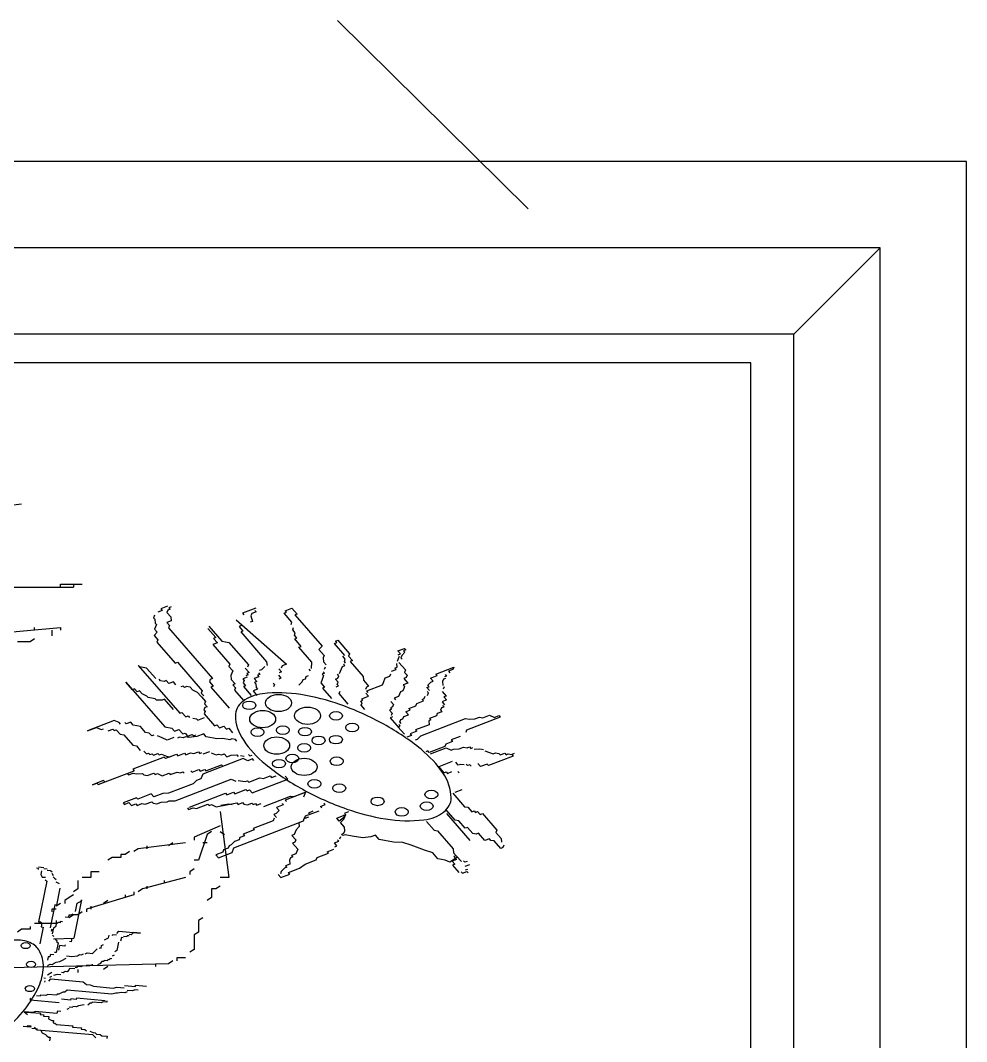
# Model space of a CAD drawing. Header units: inches. Extents: x 6.7 to 49.2, y 11 to 35.8.
# Drawn here: x 33.507 to 33.7701, y 13.1597 to 13.4438 of the extents above; entities that cross this region are included whole.
import ezdxf

# ---------------------------------------------------------------- set-up
doc = ezdxf.new("R2010")
doc.units = ezdxf.units.IN
doc.header["$MEASUREMENT"] = 0
doc.layers.add('02', color=2, linetype='Continuous')
doc.layers.add('4', color=4, linetype='Continuous')

msp = doc.modelspace()

# ---------------------------------------------------------------- linework, layer by layer
at = {"layer": '02'}
for p, q in [((33.59513, 13.44382), (33.64813, 13.39135)), ((33.7461, 13.38053), (33.1221, 13.38053)), ((33.7221, 13.35653), (33.7461, 13.38053)), ((33.7461, 12.94853), (33.7461, 13.38053)), ((33.7221, 13.35653), (33.1461, 13.35653)), ((33.7221, 12.97253), (33.7221, 13.35653)), ((33.7101, 13.34853), (33.1581, 13.34853)), ((33.7101, 12.98053), (33.7101, 13.34853)), ((33.4893, 13.30693), (33.5073, 13.30933)), ((33.5025, 13.28613), (33.5217, 13.28613)), ((33.5181, 13.28693), (33.5241, 13.28693)), ((33.5181, 13.28613), (33.5181, 13.28693)), ((33.5217, 13.28693), (33.5217, 13.28613)), ((33.54638, 13.27966), (33.54513, 13.27917)), ((33.54788, 13.28079), (33.54602, 13.28007)), ((33.54602, 13.28007), (33.54638, 13.27966)), ((33.54798, 13.27972), (33.54772, 13.27907)), ((33.54772, 13.27907), (33.5488, 13.27782)), ((33.54861, 13.27996), (33.54798, 13.27972)), ((33.54887, 13.28062), (33.54825, 13.28038)), ((33.54825, 13.28038), (33.54861, 13.27996)), ((33.57245, 13.28029), (33.56871, 13.27885)), ((33.56871, 13.27885), (33.56907, 13.27843)), ((33.5713, 13.27874), (33.57104, 13.27809)), ((33.57255, 13.27922), (33.5713, 13.27874)), ((33.57219, 13.27964), (33.57255, 13.27922)), ((33.58032, 13.2789), (33.58094, 13.27914)), ((33.58248, 13.2764), (33.58032, 13.2789)), ((33.58058, 13.27955), (33.58245, 13.28027)), ((33.58094, 13.27914), (33.58058, 13.27955)), ((33.58245, 13.28027), (33.58389, 13.27861)), ((33.58389, 13.27861), (33.58327, 13.27837)), ((33.54425, 13.27828), (33.54398, 13.27762)), ((33.54398, 13.27762), (33.54434, 13.27721)), ((33.5448, 13.27572), (33.54428, 13.27441)), ((33.54434, 13.27721), (33.54444, 13.27614)), ((33.54444, 13.27614), (33.5448, 13.27572)), ((33.5489, 13.27675), (33.54766, 13.27627)), ((33.54766, 13.27627), (33.54838, 13.27544)), ((33.5488, 13.27782), (33.5489, 13.27675)), ((33.56694, 13.27706), (33.58098, 13.26473)), ((33.5715, 13.2766), (33.57088, 13.27636)), ((33.57104, 13.27809), (33.5715, 13.2766)), ((33.58222, 13.27575), (33.58248, 13.2764)), ((33.58327, 13.27837), (33.59085, 13.26965)), ((33.4833, 13.27173), (33.5181, 13.27493)), ((33.5109, 13.27413), (33.5109, 13.27493)), ((33.5157, 13.27413), (33.5157, 13.27253)), ((33.5181, 13.27493), (33.5181, 13.27413)), ((33.545, 13.27358), (33.54412, 13.27268)), ((33.54428, 13.27441), (33.545, 13.27358)), ((33.54838, 13.27544), (33.54812, 13.27478)), ((33.54812, 13.27478), (33.56039, 13.26066)), ((33.5591, 13.27459), (33.56127, 13.27209)), ((33.55936, 13.27524), (33.56297, 13.27109)), ((33.56838, 13.2754), (33.56776, 13.27516)), ((33.56776, 13.27516), (33.56884, 13.27391)), ((33.56884, 13.27391), (33.56822, 13.27367)), ((33.56822, 13.27367), (33.57544, 13.26536)), ((33.58268, 13.27426), (33.58294, 13.27492)), ((33.5834, 13.27343), (33.58268, 13.27426)), ((33.58314, 13.27277), (33.5834, 13.27343)), ((33.5097, 13.27093), (33.5061, 13.27093)), ((33.5109, 13.27173), (33.5097, 13.27093)), ((33.54412, 13.27268), (33.5452, 13.27144)), ((33.5452, 13.27144), (33.54494, 13.27078)), ((33.54494, 13.27078), (33.54999, 13.26496)), ((33.56173, 13.27061), (33.56048, 13.27013)), ((33.56048, 13.27013), (33.56517, 13.26473)), ((33.56127, 13.27209), (33.56064, 13.27185)), ((33.56064, 13.27185), (33.56173, 13.27061)), ((33.56297, 13.27109), (33.56396, 13.27091)), ((33.56396, 13.27091), (33.56494, 13.27074)), ((33.56494, 13.27074), (33.57035, 13.26451)), ((33.58386, 13.27194), (33.58314, 13.27277)), ((33.58324, 13.2717), (33.58386, 13.27194)), ((33.58505, 13.26963), (33.58324, 13.2717)), ((33.59433, 13.27044), (33.59495, 13.27068)), ((33.59721, 13.26711), (33.59433, 13.27044)), ((33.59459, 13.27109), (33.59521, 13.27133)), ((33.59495, 13.27068), (33.59459, 13.27109)), ((33.59521, 13.27133), (33.59846, 13.26759)), ((33.58442, 13.26939), (33.58505, 13.26963)), ((33.58803, 13.26523), (33.58442, 13.26939)), ((33.59085, 13.26965), (33.58996, 13.26875)), ((33.58996, 13.26875), (33.59141, 13.26709)), ((33.59846, 13.26759), (33.5982, 13.26694)), ((33.61194, 13.26836), (33.61381, 13.26908)), ((33.61266, 13.26753), (33.61194, 13.26836)), ((33.61204, 13.26729), (33.61266, 13.26753)), ((33.61391, 13.26801), (33.61302, 13.26712)), ((33.61417, 13.26867), (33.61354, 13.26843)), ((33.61354, 13.26843), (33.61391, 13.26801)), ((33.61381, 13.26908), (33.61417, 13.26867)), ((33.54999, 13.26496), (33.55061, 13.2652)), ((33.55061, 13.2652), (33.55747, 13.25731)), ((33.56517, 13.26473), (33.56491, 13.26407)), ((33.57035, 13.26451), (33.57009, 13.26385)), ((33.57544, 13.26536), (33.57554, 13.26429)), ((33.58098, 13.26473), (33.57973, 13.26425)), ((33.58787, 13.2635), (33.58803, 13.26523)), ((33.59141, 13.26709), (33.59115, 13.26643)), ((33.59115, 13.26643), (33.59124, 13.26536)), ((33.59124, 13.26536), (33.59197, 13.26453)), ((33.59731, 13.26604), (33.59659, 13.26687)), ((33.59715, 13.26431), (33.59679, 13.26473)), ((33.59705, 13.26539), (33.59731, 13.26604)), ((33.59741, 13.26497), (33.59705, 13.26539)), ((33.5982, 13.26694), (33.59928, 13.26569)), ((33.59928, 13.26569), (33.59866, 13.26545)), ((33.59866, 13.26545), (33.60226, 13.2613)), ((33.61171, 13.26384), (33.61161, 13.26491)), ((33.61187, 13.26556), (33.61213, 13.26622)), ((33.61213, 13.26622), (33.6124, 13.26687)), ((33.61223, 13.26515), (33.61404, 13.26307)), ((33.61302, 13.26712), (33.61276, 13.26646)), ((33.61276, 13.26646), (33.61312, 13.26604)), ((33.53972, 13.26433), (33.55127, 13.25104)), ((33.54008, 13.26391), (33.53972, 13.26433)), ((33.54107, 13.26374), (33.54008, 13.26391)), ((33.54205, 13.26356), (33.54107, 13.26374)), ((33.54458, 13.26066), (33.54205, 13.26356)), ((33.56491, 13.26407), (33.56599, 13.26282)), ((33.56573, 13.26217), (33.56547, 13.26151)), ((33.56547, 13.26151), (33.56557, 13.26044)), ((33.56599, 13.26282), (33.56573, 13.26217)), ((33.56947, 13.26361), (33.57055, 13.26237)), ((33.57029, 13.26171), (33.56967, 13.26147)), ((33.57055, 13.26237), (33.56993, 13.26212)), ((33.56993, 13.26212), (33.57029, 13.26171)), ((33.5735, 13.26184), (33.57288, 13.2616)), ((33.57288, 13.2616), (33.57324, 13.26119)), ((33.57314, 13.26226), (33.5735, 13.26184)), ((33.57403, 13.26315), (33.5734, 13.26291)), ((33.57491, 13.26405), (33.57403, 13.26315)), ((33.57869, 13.26162), (33.57941, 13.26079)), ((33.57885, 13.26335), (33.57957, 13.26252)), ((33.57957, 13.26252), (33.57895, 13.26228)), ((33.57973, 13.26425), (33.57947, 13.26359)), ((33.58646, 13.2613), (33.58708, 13.26154)), ((33.58761, 13.26285), (33.58724, 13.26326)), ((33.59128, 13.26149), (33.59075, 13.26018)), ((33.59154, 13.26215), (33.59092, 13.26191)), ((33.59092, 13.26191), (33.59128, 13.26149)), ((33.59118, 13.26256), (33.59154, 13.26215)), ((33.5917, 13.26388), (33.59144, 13.26322)), ((33.59548, 13.26145), (33.59512, 13.26187)), ((33.59574, 13.26211), (33.59626, 13.26342)), ((33.59626, 13.26342), (33.59652, 13.26407)), ((33.59652, 13.26407), (33.59715, 13.26431)), ((33.60968, 13.26139), (33.60994, 13.26204)), ((33.6102, 13.2627), (33.61145, 13.26318)), ((33.61109, 13.2636), (33.61171, 13.26384)), ((33.61145, 13.26318), (33.61109, 13.2636)), ((33.61404, 13.26307), (33.61378, 13.26241)), ((33.61378, 13.26241), (33.6145, 13.26158)), ((33.6145, 13.26158), (33.61424, 13.26093)), ((33.62102, 13.26078), (33.62289, 13.2615)), ((33.62253, 13.26191), (33.62752, 13.26384)), ((33.62289, 13.2615), (33.62253, 13.26191)), ((33.62512, 13.2618), (33.62548, 13.26139)), ((33.62725, 13.26318), (33.62601, 13.2627)), ((33.62601, 13.2627), (33.62637, 13.26229)), ((33.62752, 13.26384), (33.62725, 13.26318)), ((33.53628, 13.25967), (33.54711, 13.24721)), ((33.53809, 13.25759), (33.53628, 13.25967)), ((33.54592, 13.26007), (33.54556, 13.26048)), ((33.54691, 13.25989), (33.54592, 13.26007)), ((33.54753, 13.26013), (33.54691, 13.25989)), ((33.54825, 13.2593), (33.54753, 13.26013)), ((33.5495, 13.25978), (33.54825, 13.2593)), ((33.55022, 13.25895), (33.5495, 13.25978)), ((33.55976, 13.26042), (33.5595, 13.25976)), ((33.5595, 13.25976), (33.56058, 13.25852)), ((33.56039, 13.26066), (33.55976, 13.26042)), ((33.56557, 13.26044), (33.56665, 13.25919)), ((33.56665, 13.25919), (33.56603, 13.25895)), ((33.56603, 13.25895), (33.56675, 13.25812)), ((33.57003, 13.26105), (33.56878, 13.26057)), ((33.56878, 13.26057), (33.56914, 13.26016)), ((33.56914, 13.26016), (33.56888, 13.2595)), ((33.56888, 13.2595), (33.5696, 13.25867)), ((33.5696, 13.25867), (33.56898, 13.25843)), ((33.57324, 13.26119), (33.572, 13.2607)), ((33.572, 13.2607), (33.57272, 13.25987)), ((33.57272, 13.25987), (33.57209, 13.25963)), ((33.57209, 13.25963), (33.57245, 13.25922)), ((33.57245, 13.25922), (33.57255, 13.25815)), ((33.57728, 13.25941), (33.57764, 13.259)), ((33.57764, 13.259), (33.57737, 13.25834)), ((33.57941, 13.26079), (33.57878, 13.26055)), ((33.58443, 13.25885), (33.58531, 13.25974)), ((33.58531, 13.25974), (33.58557, 13.2604)), ((33.58557, 13.2604), (33.5862, 13.26064)), ((33.5862, 13.26064), (33.58646, 13.2613)), ((33.59075, 13.26018), (33.59049, 13.25953)), ((33.59049, 13.25953), (33.59157, 13.25828)), ((33.59459, 13.26055), (33.59521, 13.26079)), ((33.59531, 13.25972), (33.59459, 13.26055)), ((33.59479, 13.25841), (33.59541, 13.25865)), ((33.59505, 13.25907), (33.59531, 13.25972)), ((33.59541, 13.25865), (33.59505, 13.25907)), ((33.59521, 13.26079), (33.59548, 13.26145)), ((33.60226, 13.2613), (33.60236, 13.26023)), ((33.60236, 13.26023), (33.60381, 13.25857)), ((33.60328, 13.25725), (33.60764, 13.25894)), ((33.60764, 13.25894), (33.60791, 13.25959)), ((33.60791, 13.25959), (33.60843, 13.26091)), ((33.60843, 13.26091), (33.60968, 13.26139)), ((33.61469, 13.25944), (33.61345, 13.25896)), ((33.61345, 13.25896), (33.61381, 13.25855)), ((33.61424, 13.26093), (33.61361, 13.26069)), ((33.61361, 13.26069), (33.61469, 13.25944)), ((33.62024, 13.25881), (33.62112, 13.2597)), ((33.6206, 13.25839), (33.62024, 13.25881)), ((33.62175, 13.25995), (33.62102, 13.26078)), ((33.62112, 13.2597), (33.62175, 13.25995)), ((33.6246, 13.26049), (33.62434, 13.25984)), ((33.62434, 13.25984), (33.62444, 13.25877)), ((33.62522, 13.26073), (33.6246, 13.26049)), ((33.62548, 13.26139), (33.62486, 13.26115)), ((33.53871, 13.25784), (33.53809, 13.25759)), ((33.53943, 13.257), (33.53871, 13.25784)), ((33.54005, 13.25725), (33.53943, 13.257)), ((33.54078, 13.25641), (33.54005, 13.25725)), ((33.54212, 13.25582), (33.54078, 13.25641)), ((33.54248, 13.25541), (33.54212, 13.25582)), ((33.55219, 13.2586), (33.55156, 13.25836)), ((33.55255, 13.25819), (33.55219, 13.2586)), ((33.55317, 13.25843), (33.55255, 13.25819)), ((33.55416, 13.25825), (33.55317, 13.25843)), ((33.55488, 13.25742), (33.55416, 13.25825)), ((33.55622, 13.25683), (33.55488, 13.25742)), ((33.55803, 13.25476), (33.55622, 13.25683)), ((33.55747, 13.25731), (33.55721, 13.25666)), ((33.55721, 13.25666), (33.55793, 13.25583)), ((33.56058, 13.25852), (33.55996, 13.25828)), ((33.55996, 13.25828), (33.56501, 13.25246)), ((33.56675, 13.25812), (33.56649, 13.25747)), ((33.56649, 13.25747), (33.56901, 13.25456)), ((33.56898, 13.25843), (33.57114, 13.25594)), ((33.57291, 13.25773), (33.57167, 13.25725)), ((33.57167, 13.25725), (33.57275, 13.256)), ((33.57255, 13.25815), (33.57291, 13.25773)), ((33.59157, 13.25828), (33.59095, 13.25804)), ((33.59095, 13.25804), (33.59348, 13.25513)), ((33.59561, 13.25651), (33.59587, 13.25717)), ((33.59814, 13.2536), (33.59561, 13.25651)), ((33.60318, 13.25832), (33.60292, 13.25767)), ((33.60374, 13.25577), (33.60302, 13.2566)), ((33.60381, 13.25857), (33.60318, 13.25832)), ((33.60364, 13.25684), (33.60328, 13.25725)), ((33.61266, 13.25699), (33.61214, 13.25568)), ((33.61329, 13.25723), (33.61266, 13.25699)), ((33.61355, 13.25789), (33.61329, 13.25723)), ((33.61381, 13.25855), (33.61355, 13.25789)), ((33.61998, 13.25815), (33.6206, 13.25839)), ((33.6207, 13.25732), (33.61998, 13.25815)), ((33.62043, 13.25667), (33.62007, 13.25708)), ((33.62017, 13.25601), (33.62043, 13.25667)), ((33.62427, 13.25704), (33.62535, 13.25579)), ((33.6248, 13.25835), (33.62453, 13.25769)), ((33.54445, 13.25506), (33.54248, 13.25541)), ((33.54481, 13.25464), (33.54445, 13.25506)), ((33.54642, 13.25471), (33.54481, 13.25464)), ((33.54704, 13.25495), (33.54642, 13.25471)), ((33.54957, 13.25204), (33.54704, 13.25495)), ((33.5573, 13.25559), (33.55839, 13.25434)), ((33.55839, 13.25434), (33.55813, 13.25368)), ((33.55813, 13.25368), (33.55885, 13.25285)), ((33.60161, 13.25439), (33.60223, 13.25463)), ((33.60197, 13.25397), (33.60161, 13.25439)), ((33.60171, 13.25332), (33.60197, 13.25397)), ((33.60279, 13.25207), (33.60171, 13.25332)), ((33.60187, 13.25505), (33.60374, 13.25577)), ((33.60223, 13.25463), (33.60187, 13.25505)), ((33.61001, 13.2543), (33.61073, 13.25347)), ((33.61073, 13.25347), (33.61047, 13.25282)), ((33.61214, 13.25568), (33.61089, 13.2552)), ((33.61089, 13.2552), (33.61125, 13.25478)), ((33.61502, 13.25236), (33.61689, 13.25308)), ((33.61689, 13.25308), (33.61716, 13.25374)), ((33.61716, 13.25374), (33.61903, 13.25446)), ((33.61866, 13.25487), (33.61929, 13.25511)), ((33.61903, 13.25446), (33.61866, 13.25487)), ((33.61929, 13.25511), (33.61955, 13.25577)), ((33.62545, 13.25472), (33.62421, 13.25424)), ((33.62421, 13.25424), (33.62493, 13.25341)), ((33.62431, 13.25317), (33.62467, 13.25275)), ((33.62535, 13.25579), (33.62473, 13.25555)), ((33.62473, 13.25555), (33.62545, 13.25472)), ((33.55127, 13.25104), (33.55189, 13.25128)), ((33.55189, 13.25128), (33.55298, 13.25003)), ((33.55298, 13.25003), (33.5536, 13.25027)), ((33.5536, 13.25027), (33.55396, 13.24986)), ((33.55822, 13.25261), (33.55796, 13.25196)), ((33.55796, 13.25196), (33.55832, 13.25154)), ((33.55832, 13.25154), (33.55806, 13.25089)), ((33.55806, 13.25089), (33.56095, 13.24756)), ((33.55885, 13.25285), (33.55822, 13.25261)), ((33.6102, 13.25216), (33.60958, 13.25192)), ((33.60958, 13.25192), (33.6103, 13.25109)), ((33.61047, 13.25282), (33.60984, 13.25258)), ((33.60984, 13.25258), (33.6102, 13.25216)), ((33.6103, 13.25109), (33.61004, 13.25043)), ((33.61335, 13.24949), (33.61362, 13.25015)), ((33.61362, 13.25015), (33.61486, 13.25063)), ((33.61414, 13.25146), (33.61539, 13.25194)), ((33.61486, 13.25063), (33.61414, 13.25146)), ((33.61539, 13.25194), (33.61502, 13.25236)), ((33.62263, 13.2503), (33.62076, 13.24958)), ((33.6229, 13.25096), (33.62263, 13.2503)), ((33.62414, 13.25144), (33.6229, 13.25096)), ((33.62404, 13.25251), (33.62378, 13.25186)), ((33.62378, 13.25186), (33.62414, 13.25144)), ((33.62467, 13.25275), (33.62404, 13.25251)), ((33.63559, 13.24976), (33.63746, 13.25048)), ((33.63746, 13.25048), (33.6388, 13.24989)), ((33.6388, 13.24989), (33.64005, 13.25037)), ((33.64005, 13.25037), (33.64041, 13.24996)), ((33.53307, 13.249), (33.52559, 13.24611)), ((33.53442, 13.24841), (33.53307, 13.249)), ((33.53478, 13.248), (33.53442, 13.24841)), ((33.53638, 13.24806), (33.53602, 13.24848)), ((33.53763, 13.24854), (33.53638, 13.24806)), ((33.53835, 13.24771), (33.53763, 13.24854)), ((33.54032, 13.24736), (33.53835, 13.24771)), ((33.54176, 13.2457), (33.54032, 13.24736)), ((33.55495, 13.24968), (33.55593, 13.24951)), ((33.55593, 13.24951), (33.55629, 13.24909)), ((33.55629, 13.24909), (33.55816, 13.24981)), ((33.56095, 13.24756), (33.56157, 13.2478)), ((33.56157, 13.2478), (33.56229, 13.24697)), ((33.56229, 13.24697), (33.56354, 13.24745)), ((33.56354, 13.24745), (33.56426, 13.24662)), ((33.6104, 13.25002), (33.60978, 13.24978)), ((33.60978, 13.24978), (33.6123, 13.24687)), ((33.61194, 13.24729), (33.61257, 13.24753)), ((33.61375, 13.24521), (33.61194, 13.24729)), ((33.61257, 13.24753), (33.61221, 13.24794)), ((33.61247, 13.2486), (33.61273, 13.24925)), ((33.61283, 13.24818), (33.61247, 13.2486)), ((33.61273, 13.24925), (33.61335, 13.24949)), ((33.6206, 13.24785), (33.61686, 13.24641)), ((33.61831, 13.24475), (33.63077, 13.24956)), ((33.62113, 13.24917), (33.6205, 13.24893)), ((33.6205, 13.24893), (33.6206, 13.24785)), ((33.62076, 13.24958), (33.62113, 13.24917)), ((33.63077, 13.24956), (33.63175, 13.24939)), ((33.64041, 13.24996), (33.63106, 13.24635)), ((33.63175, 13.24939), (33.63336, 13.24945)), ((33.63336, 13.24945), (33.6346, 13.24993)), ((33.6346, 13.24993), (33.63559, 13.24976)), ((33.52559, 13.24611), (33.52809, 13.24708)), ((33.52809, 13.24708), (33.52943, 13.24649)), ((33.52943, 13.24649), (33.53005, 13.24673)), ((33.5314, 13.24614), (33.53265, 13.24662)), ((33.53265, 13.24662), (33.53301, 13.2462)), ((33.53301, 13.2462), (33.53363, 13.24644)), ((33.53363, 13.24644), (33.53471, 13.2452)), ((33.53471, 13.2452), (33.5357, 13.24502)), ((33.5357, 13.24502), (33.53822, 13.24212)), ((33.54275, 13.24553), (33.54176, 13.2457)), ((33.54347, 13.2447), (33.54275, 13.24553)), ((33.54409, 13.24494), (33.54347, 13.2447)), ((33.54642, 13.24417), (33.54508, 13.24476)), ((33.54711, 13.24721), (33.54908, 13.24686)), ((33.54908, 13.24686), (33.5498, 13.24603)), ((33.5498, 13.24603), (33.55104, 13.24651)), ((33.55104, 13.24651), (33.55213, 13.24527)), ((33.55213, 13.24527), (33.55275, 13.24551)), ((33.55275, 13.24551), (33.55347, 13.24468)), ((33.55347, 13.24468), (33.55472, 13.24516)), ((33.55606, 13.24457), (33.55383, 13.24426)), ((33.55472, 13.24516), (33.55508, 13.24474)), ((33.55508, 13.24474), (33.5557, 13.24498)), ((33.55793, 13.24529), (33.55606, 13.24457)), ((33.55865, 13.24446), (33.55793, 13.24529)), ((33.56062, 13.24411), (33.55865, 13.24446)), ((33.56426, 13.24662), (33.56488, 13.24686)), ((33.56488, 13.24686), (33.56597, 13.24562)), ((33.61572, 13.24486), (33.61447, 13.24438)), ((33.61722, 13.246), (33.61536, 13.24527)), ((33.61536, 13.24527), (33.61572, 13.24486)), ((33.61686, 13.24641), (33.61722, 13.246)), ((33.61742, 13.24385), (33.61831, 13.24475)), ((33.62929, 13.24455), (33.6268, 13.24359)), ((33.63106, 13.24635), (33.6308, 13.24569)), ((33.53822, 13.24212), (33.53921, 13.24194)), ((33.53921, 13.24194), (33.54029, 13.24069)), ((33.54776, 13.24358), (33.54642, 13.24417)), ((33.54963, 13.2443), (33.54776, 13.24358)), ((33.55124, 13.24437), (33.55062, 13.24413)), ((33.55222, 13.24419), (33.55124, 13.24437)), ((33.55285, 13.24444), (33.55222, 13.24419)), ((33.55383, 13.24426), (33.55285, 13.24444)), ((33.5616, 13.24393), (33.56062, 13.24411)), ((33.56321, 13.244), (33.5616, 13.24393)), ((33.56518, 13.24365), (33.56321, 13.244)), ((33.5658, 13.24389), (33.56518, 13.24365)), ((33.56679, 13.24372), (33.5658, 13.24389)), ((33.56715, 13.2433), (33.56679, 13.24372)), ((33.6168, 13.24361), (33.61742, 13.24385)), ((33.62503, 13.2418), (33.62067, 13.24012)), ((33.62529, 13.24246), (33.62503, 13.2418)), ((33.62716, 13.24318), (33.62529, 13.24246)), ((33.6268, 13.24359), (33.62716, 13.24318)), ((33.6312, 13.24141), (33.63182, 13.24165)), ((33.63182, 13.24165), (33.63218, 13.24123)), ((33.54691, 13.23882), (33.53819, 13.23545)), ((33.54127, 13.24052), (33.54199, 13.23969)), ((33.54199, 13.23969), (33.54262, 13.23993)), ((33.54262, 13.23993), (33.54298, 13.23951)), ((33.54298, 13.23951), (33.5436, 13.23976)), ((33.5436, 13.23976), (33.54396, 13.23934)), ((33.54396, 13.23934), (33.54521, 13.23982)), ((33.54521, 13.23982), (33.54557, 13.23941)), ((33.54557, 13.23941), (33.54619, 13.23965)), ((33.54619, 13.23965), (33.54754, 13.23906)), ((33.54727, 13.2384), (33.54691, 13.23882)), ((33.54977, 13.23936), (33.54727, 13.2384)), ((33.54754, 13.23906), (33.54852, 13.23888)), ((33.54852, 13.23888), (33.55039, 13.2396)), ((33.55039, 13.2396), (33.55075, 13.23919)), ((33.55075, 13.23919), (33.55262, 13.23991)), ((33.55262, 13.23991), (33.55298, 13.23949)), ((33.55298, 13.23949), (33.55423, 13.23998)), ((33.55423, 13.23998), (33.55521, 13.2398)), ((33.55521, 13.2398), (33.55646, 13.24028)), ((33.55646, 13.24028), (33.55682, 13.23987)), ((33.55682, 13.23987), (33.55744, 13.24011)), ((33.5578, 13.23969), (33.55967, 13.24041)), ((33.56003, 13.24), (33.56138, 13.23941)), ((33.56138, 13.23941), (33.562, 13.23965)), ((33.562, 13.23965), (33.56298, 13.23947)), ((33.56298, 13.23947), (33.56361, 13.23971)), ((33.56361, 13.23971), (33.56433, 13.23888)), ((33.56433, 13.23888), (33.56557, 13.23936)), ((33.56557, 13.23936), (33.56718, 13.23943)), ((33.56718, 13.23943), (33.56754, 13.23901)), ((33.56816, 13.23926), (33.56915, 13.23908)), ((33.57039, 13.23956), (33.57076, 13.23915)), ((33.57076, 13.23915), (33.57138, 13.23939)), ((33.62031, 13.24053), (33.61969, 13.24029)), ((33.62067, 13.24012), (33.62031, 13.24053)), ((33.62103, 13.2397), (33.62539, 13.24138)), ((33.62539, 13.24138), (33.62674, 13.24079)), ((33.62674, 13.24079), (33.62736, 13.24103)), ((33.62736, 13.24103), (33.62897, 13.2411)), ((33.62897, 13.2411), (33.63021, 13.24158)), ((33.63021, 13.24158), (33.6312, 13.24141)), ((33.63218, 13.24123), (33.6328, 13.24147)), ((33.63316, 13.24106), (33.63477, 13.24112)), ((33.63477, 13.24112), (33.63575, 13.24095)), ((33.63612, 13.24053), (33.63844, 13.23977)), ((33.64399, 13.23913), (33.63713, 13.23649)), ((33.63844, 13.23977), (33.63907, 13.24001)), ((33.63907, 13.24001), (33.64005, 13.23983)), ((33.64005, 13.23983), (33.64041, 13.23942)), ((33.64041, 13.23942), (33.64166, 13.2399)), ((33.64166, 13.2399), (33.64202, 13.23948)), ((33.64202, 13.23948), (33.64264, 13.23972)), ((33.64264, 13.23972), (33.64363, 13.23955)), ((33.64425, 13.23979), (33.64363, 13.23955)), ((33.64363, 13.23955), (33.64399, 13.23913)), ((33.56889, 13.23842), (33.55767, 13.23409)), ((33.55856, 13.23499), (33.56292, 13.23667)), ((33.56292, 13.23667), (33.56328, 13.23626)), ((33.57023, 13.23783), (33.56889, 13.23842)), ((33.57148, 13.23832), (33.57023, 13.23783)), ((33.57184, 13.2379), (33.57148, 13.23832)), ((33.62703, 13.23758), (33.62329, 13.23614)), ((33.62329, 13.23614), (33.62474, 13.23447)), ((33.62874, 13.23657), (33.62802, 13.23741)), ((33.62936, 13.23681), (33.62874, 13.23657)), ((33.63034, 13.23664), (33.62936, 13.23681)), ((33.63133, 13.23647), (33.63097, 13.23688)), ((33.63195, 13.23671), (33.63133, 13.23647)), ((33.63231, 13.23629), (33.63195, 13.23671)), ((33.6349, 13.23618), (33.63418, 13.23701)), ((33.63677, 13.2369), (33.6349, 13.23618)), ((33.63713, 13.23649), (33.63677, 13.2369)), ((33.52858, 13.23118), (33.53855, 13.23503)), ((33.53668, 13.23431), (33.53704, 13.23389)), ((33.53704, 13.23389), (33.53829, 13.23438)), ((33.53819, 13.23545), (33.53855, 13.23503)), ((33.53829, 13.23438), (33.53927, 13.2342)), ((33.53927, 13.2342), (33.54088, 13.23427)), ((33.54088, 13.23427), (33.54124, 13.23385)), ((33.54124, 13.23385), (33.54223, 13.23368)), ((33.54223, 13.23368), (33.54409, 13.2344)), ((33.54409, 13.2344), (33.54446, 13.23398)), ((33.54446, 13.23398), (33.54508, 13.23422)), ((33.54508, 13.23422), (33.54642, 13.23363)), ((33.54642, 13.23363), (33.54829, 13.23436)), ((33.54829, 13.23436), (33.54865, 13.23394)), ((33.54865, 13.23394), (33.55052, 13.23466)), ((33.55052, 13.23466), (33.55151, 13.23449)), ((33.55151, 13.23449), (33.55213, 13.23473)), ((33.55213, 13.23473), (33.55249, 13.23431)), ((33.55436, 13.23503), (33.55472, 13.23462)), ((33.55472, 13.23462), (33.55659, 13.23534)), ((33.55659, 13.23534), (33.55695, 13.23492)), ((33.55695, 13.23492), (33.5582, 13.23541)), ((33.55767, 13.23409), (33.55715, 13.23278)), ((33.5582, 13.23541), (33.55856, 13.23499)), ((33.57456, 13.23285), (33.57643, 13.23357)), ((33.57643, 13.23357), (33.57679, 13.23316)), ((33.57679, 13.23316), (33.57804, 13.23364)), ((33.58135, 13.2327), (33.58063, 13.23353)), ((33.62474, 13.23447), (33.62536, 13.23472)), ((33.62536, 13.23472), (33.62572, 13.2343)), ((33.62572, 13.2343), (33.62697, 13.23478)), ((33.62857, 13.23485), (33.62894, 13.23443)), ((33.53009, 13.23232), (33.52698, 13.23112)), ((33.52698, 13.23112), (33.52822, 13.2316)), ((33.52822, 13.2316), (33.52858, 13.23118)), ((33.53045, 13.2319), (33.53009, 13.23232)), ((33.55502, 13.2314), (33.54816, 13.22876)), ((33.54997, 13.22668), (33.56554, 13.2327)), ((33.5559, 13.2323), (33.55502, 13.2314)), ((33.55715, 13.23278), (33.5559, 13.2323)), ((33.56554, 13.2327), (33.56689, 13.23211)), ((33.56751, 13.23235), (33.56948, 13.232)), ((33.56948, 13.232), (33.5701, 13.23224)), ((33.5701, 13.23224), (33.57046, 13.23182)), ((33.57046, 13.23182), (33.57358, 13.23303)), ((33.57138, 13.22885), (33.58135, 13.2327)), ((33.57358, 13.23303), (33.57456, 13.23285)), ((33.53924, 13.22753), (33.5355, 13.22609)), ((33.5396, 13.22712), (33.53924, 13.22753)), ((33.54334, 13.22856), (33.5396, 13.22712)), ((33.54406, 13.22773), (33.54334, 13.22856)), ((33.54656, 13.22869), (33.54406, 13.22773)), ((33.54816, 13.22876), (33.54656, 13.22869)), ((33.554, 13.22491), (33.56397, 13.22876)), ((33.56397, 13.22876), (33.56433, 13.22835)), ((33.56433, 13.22835), (33.5662, 13.22907)), ((33.5662, 13.22907), (33.56656, 13.22865)), ((33.56656, 13.22865), (33.56968, 13.22985)), ((33.56968, 13.22985), (33.57004, 13.22944)), ((33.57004, 13.22944), (33.57066, 13.22968)), ((33.57066, 13.22968), (33.57138, 13.22885)), ((33.57463, 13.22511), (33.58211, 13.228)), ((33.58558, 13.22879), (33.5806, 13.22686)), ((33.58211, 13.228), (33.58309, 13.22782)), ((33.58309, 13.22782), (33.58621, 13.22903)), ((33.58621, 13.22903), (33.58568, 13.22771)), ((33.6272, 13.22877), (33.63045, 13.22503)), ((33.62969, 13.22973), (33.62782, 13.22901)), ((33.5355, 13.22609), (33.53587, 13.22567)), ((33.53587, 13.22567), (33.53711, 13.22616)), ((33.53711, 13.22616), (33.53783, 13.22532)), ((33.53783, 13.22532), (33.53908, 13.22581)), ((33.53908, 13.22581), (33.53944, 13.22539)), ((33.53944, 13.22539), (33.54069, 13.22587)), ((33.54069, 13.22587), (33.54167, 13.2257)), ((33.54167, 13.2257), (33.54354, 13.22642)), ((33.54354, 13.22642), (33.5439, 13.226)), ((33.5439, 13.226), (33.54488, 13.22583)), ((33.54488, 13.22583), (33.54613, 13.22631)), ((33.54613, 13.22631), (33.54774, 13.22638)), ((33.54774, 13.22638), (33.54836, 13.22662)), ((33.54836, 13.22662), (33.54997, 13.22668)), ((33.55338, 13.22467), (33.55374, 13.22426)), ((33.55374, 13.22426), (33.55499, 13.22474)), ((33.55499, 13.22474), (33.55597, 13.22456)), ((33.55597, 13.22456), (33.55908, 13.22576)), ((33.55908, 13.22576), (33.55945, 13.22535)), ((33.55945, 13.22535), (33.56007, 13.22559)), ((33.56007, 13.22559), (33.56141, 13.225)), ((33.56141, 13.225), (33.56712, 13.22609)), ((33.56266, 13.22548), (33.56489, 13.22579)), ((33.56489, 13.22579), (33.56587, 13.22561)), ((33.56712, 13.22609), (33.56748, 13.22568)), ((33.56748, 13.22568), (33.56873, 13.22616)), ((33.56873, 13.22616), (33.56909, 13.22574)), ((33.56909, 13.22574), (33.57007, 13.22557)), ((33.57007, 13.22557), (33.57132, 13.22605)), ((33.57132, 13.22605), (33.57168, 13.22564)), ((33.57168, 13.22564), (33.5723, 13.22588)), ((33.5723, 13.22588), (33.57266, 13.22546)), ((33.57266, 13.22546), (33.57391, 13.22594)), ((33.58007, 13.22555), (33.5782, 13.22483)), ((33.5782, 13.22483), (33.57893, 13.224)), ((33.57971, 13.22596), (33.58007, 13.22555)), ((33.5806, 13.22686), (33.58096, 13.22645)), ((33.59044, 13.22511), (33.59168, 13.22559)), ((33.5908, 13.2247), (33.59044, 13.22511)), ((33.59168, 13.22559), (33.59132, 13.22601)), ((33.63045, 13.22503), (33.63143, 13.22486)), ((33.63143, 13.22486), (33.63251, 13.22361)), ((33.5625, 13.22373), (33.5649, 13.20533)), ((33.57752, 13.22179), (33.57725, 13.22113)), ((33.57804, 13.2231), (33.57742, 13.22286)), ((33.57742, 13.22286), (33.57814, 13.22203)), ((33.57893, 13.224), (33.57804, 13.2231)), ((33.58617, 13.22236), (33.58591, 13.2217)), ((33.58591, 13.2217), (33.58716, 13.22218)), ((33.58991, 13.2238), (33.58617, 13.22236)), ((33.58831, 13.22374), (33.58706, 13.22325)), ((33.58706, 13.22325), (33.58742, 13.22284)), ((33.59493, 13.22186), (33.59742, 13.22282)), ((33.59565, 13.22103), (33.59493, 13.22186)), ((33.59716, 13.22216), (33.59565, 13.22103)), ((33.59742, 13.22282), (33.5968, 13.22258)), ((33.5968, 13.22258), (33.59716, 13.22216)), ((33.5969, 13.22151), (33.59742, 13.22282)), ((33.59706, 13.22323), (33.59831, 13.22371)), ((33.62789, 13.22127), (33.62536, 13.22418)), ((33.62546, 13.22311), (33.63196, 13.21563)), ((33.63251, 13.22361), (33.63314, 13.22385)), ((33.63314, 13.22385), (33.6335, 13.22344)), ((33.6335, 13.22344), (33.63412, 13.22368)), ((33.63412, 13.22368), (33.63484, 13.22284)), ((33.63484, 13.22284), (33.63547, 13.22309)), ((33.63547, 13.22309), (33.63943, 13.21852)), ((33.5625, 13.21973), (33.5553, 13.21653)), ((33.56634, 13.21359), (33.58565, 13.22105)), ((33.57725, 13.22113), (33.57165, 13.21897)), ((33.57165, 13.21897), (33.57201, 13.21855)), ((33.5845, 13.21949), (33.58362, 13.2186)), ((33.58503, 13.2208), (33.5844, 13.22056)), ((33.5844, 13.22056), (33.5845, 13.21949)), ((33.58565, 13.22105), (33.58591, 13.2217)), ((33.59601, 13.22061), (33.5969, 13.22151)), ((33.5971, 13.21936), (33.59601, 13.22061)), ((33.59719, 13.21829), (33.5971, 13.21936)), ((33.61986, 13.22094), (33.62202, 13.21845)), ((33.62887, 13.2211), (33.62789, 13.22127)), ((33.63068, 13.21902), (33.62887, 13.2211)), ((33.6313, 13.21926), (33.63068, 13.21902)), ((33.63274, 13.2176), (33.6313, 13.21926)), ((33.5553, 13.21653), (33.5553, 13.21573)), ((33.5589, 13.21733), (33.5565, 13.21013)), ((33.5601, 13.21813), (33.5589, 13.21733)), ((33.5625, 13.21813), (33.5637, 13.21733)), ((33.56801, 13.21645), (33.56775, 13.2158)), ((33.56925, 13.21693), (33.56801, 13.21645)), ((33.57201, 13.21855), (33.56889, 13.21735)), ((33.56889, 13.21735), (33.56925, 13.21693)), ((33.58309, 13.21728), (33.58247, 13.21704)), ((33.58247, 13.21704), (33.58355, 13.2158)), ((33.58336, 13.21794), (33.58309, 13.21728)), ((33.58362, 13.2186), (33.58336, 13.21794)), ((33.59579, 13.21608), (33.59605, 13.21674)), ((33.59631, 13.2174), (33.59693, 13.21764)), ((33.59667, 13.21698), (33.59631, 13.2174)), ((33.59729, 13.21722), (33.59667, 13.21698)), ((33.59693, 13.21764), (33.59719, 13.21829)), ((33.59926, 13.21687), (33.59729, 13.21722)), ((33.60221, 13.21635), (33.59926, 13.21687)), ((33.60444, 13.21665), (33.60221, 13.21635)), ((33.60569, 13.21713), (33.60444, 13.21665)), ((33.60677, 13.21589), (33.60569, 13.21713)), ((33.62202, 13.21845), (33.623, 13.21827)), ((33.623, 13.21827), (33.62733, 13.21329)), ((33.63373, 13.21742), (33.63274, 13.2176)), ((33.63435, 13.21766), (33.63373, 13.21742)), ((33.63616, 13.21559), (33.63435, 13.21766)), ((33.6374, 13.21607), (33.63616, 13.21559)), ((33.63776, 13.21565), (33.6374, 13.21607)), ((33.63943, 13.21852), (33.63917, 13.21786)), ((33.63917, 13.21786), (33.64062, 13.2162)), ((33.64062, 13.2162), (33.64071, 13.21513)), ((33.5397, 13.21333), (33.5385, 13.21253)), ((33.5529, 13.21493), (33.5397, 13.21333)), ((33.5421, 13.21413), (33.5421, 13.21333)), ((33.5493, 13.21493), (33.5481, 13.21413)), ((33.5589, 13.21493), (33.5577, 13.21493)), ((33.56473, 13.21352), (33.56348, 13.21304)), ((33.56499, 13.21418), (33.56473, 13.21352)), ((33.56561, 13.21442), (33.56499, 13.21418)), ((33.5665, 13.21531), (33.56561, 13.21442)), ((33.56581, 13.21228), (33.56634, 13.21359)), ((33.56775, 13.2158), (33.5665, 13.21531)), ((33.58329, 13.21514), (33.58267, 13.2149)), ((33.58267, 13.2149), (33.58411, 13.21324)), ((33.58355, 13.2158), (33.58329, 13.21514)), ((33.58411, 13.21324), (33.58385, 13.21258)), ((33.59224, 13.2125), (33.59411, 13.21322)), ((33.59428, 13.21495), (33.59552, 13.21543)), ((33.595, 13.21412), (33.59428, 13.21495)), ((33.59438, 13.21388), (33.595, 13.21412)), ((33.59552, 13.21543), (33.59516, 13.21584)), ((33.61071, 13.21519), (33.60677, 13.21589)), ((33.6133, 13.21508), (33.61071, 13.21519)), ((33.61563, 13.21432), (33.6133, 13.21508)), ((33.6193, 13.21296), (33.61563, 13.21432)), ((33.62733, 13.21329), (33.62743, 13.21222)), ((33.63875, 13.21548), (33.63776, 13.21565)), ((33.64055, 13.2134), (33.63875, 13.21548)), ((33.64117, 13.21364), (33.64055, 13.2134)), ((33.64144, 13.2143), (33.64117, 13.21364)), ((33.5325, 13.21093), (33.5313, 13.21013)), ((33.5349, 13.21093), (33.5325, 13.21093)), ((33.5349, 13.21173), (33.5349, 13.21093)), ((33.5361, 13.21173), (33.5349, 13.21173)), ((33.5373, 13.21253), (33.5361, 13.21173)), ((33.56322, 13.21238), (33.56135, 13.21166)), ((33.56135, 13.21166), (33.56207, 13.21083)), ((33.56207, 13.21083), (33.56581, 13.21228)), ((33.56348, 13.21304), (33.56322, 13.21238)), ((33.58208, 13.21079), (33.58182, 13.21014)), ((33.5827, 13.21103), (33.58208, 13.21079)), ((33.58359, 13.21193), (33.58234, 13.21145)), ((33.58234, 13.21145), (33.5827, 13.21103)), ((33.58385, 13.21258), (33.58359, 13.21193)), ((33.58923, 13.21022), (33.58949, 13.21088)), ((33.58949, 13.21088), (33.59261, 13.21208)), ((33.59261, 13.21208), (33.59224, 13.2125)), ((33.62163, 13.2122), (33.6193, 13.21296)), ((33.62307, 13.21053), (33.62163, 13.2122)), ((33.62504, 13.21018), (33.62307, 13.21053)), ((33.62852, 13.21097), (33.62638, 13.20959)), ((33.62743, 13.21222), (33.62816, 13.21139)), ((33.62816, 13.21139), (33.62753, 13.21115)), ((33.62753, 13.21115), (33.62825, 13.21032)), ((33.62816, 13.21139), (33.62852, 13.21097)), ((33.6296, 13.20973), (33.62816, 13.21139)), ((33.51143, 13.20797), (33.51193, 13.20792)), ((33.51193, 13.20792), (33.51186, 13.20759)), ((33.512, 13.20826), (33.5135, 13.20812)), ((33.51343, 13.20779), (33.51443, 13.2077)), ((33.5553, 13.20773), (33.5541, 13.20693)), ((33.5565, 13.21013), (33.5553, 13.21013)), ((33.58041, 13.20793), (33.57952, 13.20703)), ((33.58103, 13.20817), (33.58041, 13.20793)), ((33.58191, 13.20906), (33.58067, 13.20858)), ((33.58067, 13.20858), (33.58103, 13.20817)), ((33.58149, 13.20668), (33.5846, 13.20788)), ((33.58182, 13.21014), (33.58191, 13.20906)), ((33.5846, 13.20788), (33.58611, 13.20902)), ((33.58611, 13.20902), (33.58923, 13.21022)), ((33.62638, 13.20959), (33.62504, 13.21018)), ((33.62825, 13.21032), (33.62701, 13.20984)), ((33.62701, 13.20984), (33.62773, 13.209)), ((33.62773, 13.209), (33.62711, 13.20876)), ((33.62711, 13.20876), (33.62891, 13.20669)), ((33.63058, 13.20955), (33.63022, 13.20997)), ((33.63121, 13.20979), (33.63058, 13.20955)), ((33.63068, 13.20848), (33.63193, 13.20896)), ((33.63078, 13.20741), (33.6314, 13.20765)), ((33.5128, 13.20717), (33.5126, 13.20617)), ((33.5126, 13.20617), (33.51297, 13.20546)), ((33.51297, 13.20546), (33.51396, 13.20537)), ((33.51383, 13.2047), (33.51427, 13.20433)), ((33.51436, 13.20737), (33.51536, 13.20728)), ((33.51536, 13.20728), (33.51579, 13.2069)), ((33.51573, 13.20657), (33.5161, 13.20586)), ((33.51603, 13.20553), (33.51646, 13.20515)), ((33.51646, 13.20515), (33.5169, 13.20477)), ((33.5265, 13.20533), (33.5241, 13.20533)), ((33.5265, 13.20693), (33.5265, 13.20533)), ((33.5289, 13.20693), (33.5265, 13.20693)), ((33.5529, 13.20533), (33.5409, 13.20213)), ((33.5541, 13.20693), (33.5541, 13.20613)), ((33.5649, 13.20533), (33.5625, 13.20533)), ((33.57864, 13.20613), (33.57936, 13.2053)), ((33.57952, 13.20703), (33.57926, 13.20637)), ((33.57936, 13.2053), (33.58185, 13.20627)), ((33.58185, 13.20627), (33.58149, 13.20668)), ((33.62953, 13.20693), (33.62989, 13.20651)), ((33.62989, 13.20651), (33.63114, 13.20699)), ((33.63114, 13.20699), (33.6315, 13.20658)), ((33.51427, 13.20433), (33.51201, 13.193)), ((33.51676, 13.20411), (33.5177, 13.20368)), ((33.51793, 13.20231), (33.517, 13.19764)), ((33.5229, 13.20213), (33.5217, 13.20133)), ((33.5229, 13.20453), (33.5229, 13.20213)), ((33.5409, 13.20213), (33.5397, 13.20133)), ((33.5421, 13.20293), (33.5421, 13.20213)), ((33.5469, 13.20453), (33.5469, 13.20373)), ((33.5601, 13.20213), (33.5601, 13.19973)), ((33.5613, 13.20213), (33.5601, 13.20213)), ((33.5625, 13.20293), (33.5613, 13.20213)), ((33.5205, 13.19973), (33.5193, 13.19893)), ((33.5217, 13.20053), (33.5205, 13.19973)), ((33.5239, 13.19907), (33.52177, 13.18841)), ((33.52383, 13.19874), (33.5239, 13.19907)), ((33.5385, 13.20053), (33.5253, 13.19653)), ((33.5361, 13.20053), (33.5361, 13.19973)), ((33.5385, 13.20133), (33.5385, 13.20053)), ((33.5601, 13.19973), (33.5589, 13.19893)), ((33.5165, 13.19769), (33.51524, 13.19136)), ((33.5157, 13.19653), (33.5157, 13.19573)), ((33.5169, 13.19653), (33.5157, 13.19653)), ((33.517, 13.19764), (33.5165, 13.19769)), ((33.5181, 13.19813), (33.5169, 13.19733)), ((33.5193, 13.19893), (33.5193, 13.19813)), ((33.52223, 13.19583), (33.5227, 13.19816)), ((33.5227, 13.19816), (33.52326, 13.19845)), ((33.52326, 13.19845), (33.52383, 13.19874)), ((33.5253, 13.19653), (33.5253, 13.19573)), ((33.5265, 13.19733), (33.5265, 13.19653)), ((33.5313, 13.19893), (33.5301, 13.19813)), ((33.5169, 13.19333), (33.5169, 13.19253)), ((33.5194, 13.19438), (33.5204, 13.19429)), ((33.5204, 13.19429), (33.52054, 13.19496)), ((33.5217, 13.19493), (33.5205, 13.19413)), ((33.52054, 13.19496), (33.52103, 13.19492)), ((33.52103, 13.19492), (33.5216, 13.1952)), ((33.5229, 13.19493), (33.5217, 13.19493)), ((33.5241, 13.19573), (33.5229, 13.19493)), ((33.5577, 13.19413), (33.5565, 13.19333)), ((33.5565, 13.19333), (33.5565, 13.19013)), ((33.5073, 13.19093), (33.5061, 13.19013)), ((33.5097, 13.19093), (33.5073, 13.19093)), ((33.5097, 13.19173), (33.5097, 13.19093)), ((33.5169, 13.19253), (33.5109, 13.19253)), ((33.51201, 13.193), (33.51251, 13.19296)), ((33.51324, 13.19154), (33.51232, 13.18687)), ((33.51251, 13.19296), (33.51294, 13.19258)), ((33.51294, 13.19258), (33.51274, 13.19158)), ((33.51274, 13.19158), (33.51324, 13.19154)), ((33.51568, 13.19098), (33.51554, 13.19032)), ((33.51591, 13.18961), (33.51624, 13.19127)), ((33.51624, 13.19127), (33.51687, 13.19189)), ((33.51687, 13.19189), (33.51701, 13.19256)), ((33.51701, 13.19256), (33.51757, 13.19285)), ((33.51757, 13.19285), (33.51807, 13.1928)), ((33.51807, 13.1928), (33.51814, 13.19314)), ((33.51814, 13.19314), (33.51864, 13.19309)), ((33.51584, 13.18927), (33.51628, 13.1889)), ((33.51615, 13.18823), (33.52177, 13.18841)), ((33.51664, 13.18819), (33.51708, 13.18781)), ((33.51708, 13.18781), (33.51701, 13.18748)), ((33.52127, 13.18845), (33.52107, 13.18745)), ((33.53033, 13.18799), (33.5309, 13.18828)), ((33.5309, 13.18828), (33.53147, 13.18857)), ((33.53147, 13.18857), (33.5316, 13.18924)), ((33.5326, 13.18915), (33.53266, 13.18948)), ((33.53266, 13.18948), (33.53366, 13.18939)), ((33.53373, 13.18972), (33.53436, 13.19035)), ((33.53436, 13.19035), (33.54036, 13.18982)), ((33.53503, 13.18859), (33.53483, 13.18759)), ((33.53553, 13.18855), (33.53503, 13.18859)), ((33.53659, 13.18879), (33.53559, 13.18888)), ((33.53666, 13.18913), (33.53659, 13.18879)), ((33.53716, 13.18908), (33.53666, 13.18913)), ((33.53773, 13.18937), (33.53723, 13.18942)), ((33.53836, 13.18999), (33.53773, 13.18937)), ((33.54036, 13.18982), (33.53836, 13.18999)), ((33.5565, 13.19013), (33.5553, 13.18933)), ((33.5553, 13.18933), (33.5553, 13.18533)), ((33.51744, 13.1871), (33.51691, 13.18443)), ((33.51701, 13.18748), (33.51744, 13.1871)), ((33.51781, 13.18639), (33.51755, 13.18506)), ((33.51931, 13.18625), (33.51781, 13.18639)), ((33.51938, 13.18659), (33.51931, 13.18625)), ((33.52107, 13.18745), (33.52058, 13.1875)), ((33.52704, 13.18422), (33.52767, 13.18484)), ((33.52767, 13.18484), (33.5283, 13.18546)), ((33.52887, 13.18575), (33.52937, 13.1857)), ((33.52937, 13.1857), (33.5295, 13.18637)), ((33.5295, 13.18637), (33.53007, 13.18666)), ((33.5338, 13.18497), (33.53323, 13.18468)), ((33.53426, 13.1873), (33.5338, 13.18497)), ((33.5553, 13.18533), (33.5541, 13.18453)), ((33.51465, 13.18328), (33.51445, 13.18228)), ((33.51515, 13.18323), (33.51465, 13.18328)), ((33.51528, 13.1839), (33.51515, 13.18323)), ((33.51628, 13.18381), (33.51528, 13.1839)), ((33.51691, 13.18443), (33.51641, 13.18448)), ((33.51688, 13.18172), (33.51795, 13.18197)), ((33.51795, 13.18197), (33.51852, 13.18226)), ((33.51852, 13.18226), (33.51965, 13.18284)), ((33.51978, 13.1835), (33.52128, 13.18337)), ((33.52128, 13.18337), (33.52284, 13.18357)), ((33.52284, 13.18357), (33.52341, 13.18386)), ((33.52341, 13.18386), (33.52391, 13.18381)), ((33.52391, 13.18381), (33.52448, 13.1841)), ((33.52497, 13.18406), (33.52554, 13.18435)), ((33.52554, 13.18435), (33.52704, 13.18422)), ((33.52964, 13.18195), (33.52901, 13.18133)), ((33.53014, 13.18191), (33.52964, 13.18195)), ((33.53021, 13.18224), (33.53014, 13.18191)), ((33.5312, 13.18215), (33.53021, 13.18224)), ((33.53127, 13.18249), (33.5312, 13.18215)), ((33.53177, 13.18244), (33.53127, 13.18249)), ((33.53184, 13.18277), (33.53177, 13.18244)), ((33.53234, 13.18273), (33.53184, 13.18277)), ((33.53303, 13.18368), (33.53247, 13.1834)), ((33.5493, 13.18213), (33.5481, 13.18133)), ((33.5529, 13.18293), (33.5505, 13.18293)), ((33.5505, 13.18293), (33.5505, 13.18213)), ((33.5481, 13.18133), (33.4857, 13.17973)), ((33.51462, 13.18057), (33.51469, 13.1809)), ((33.51469, 13.1809), (33.51525, 13.18119)), ((33.51525, 13.18119), (33.51575, 13.18115)), ((33.51575, 13.18115), (33.51632, 13.18144)), ((33.51632, 13.18144), (33.51688, 13.18172)), ((33.51942, 13.17913), (33.51885, 13.17884)), ((33.51992, 13.17908), (33.51942, 13.17913)), ((33.52055, 13.17971), (33.51992, 13.17908)), ((33.52062, 13.18004), (33.52055, 13.17971)), ((33.52211, 13.17991), (33.52062, 13.18004)), ((33.52268, 13.18019), (33.52218, 13.18024)), ((33.52275, 13.18053), (33.52268, 13.18019)), ((33.52375, 13.18044), (33.52275, 13.18053)), ((33.5229, 13.17973), (33.5229, 13.17893)), ((33.52431, 13.18073), (33.52375, 13.18044)), ((33.52531, 13.18064), (33.52431, 13.18073)), ((33.52538, 13.18097), (33.52531, 13.18064)), ((33.52688, 13.18084), (33.52538, 13.18097)), ((33.52694, 13.18117), (33.52688, 13.18084)), ((33.52901, 13.18133), (33.52844, 13.18104)), ((33.5313, 13.18053), (33.5301, 13.17973)), ((33.5445, 13.18133), (33.5445, 13.18053)), ((33.51396, 13.17724), (33.51346, 13.17728)), ((33.51376, 13.17624), (33.51382, 13.17657)), ((33.5157, 13.17893), (33.5145, 13.17813)), ((33.51482, 13.17648), (33.51546, 13.17711)), ((33.51559, 13.17777), (33.51502, 13.17748)), ((33.51546, 13.17711), (33.52445, 13.17631)), ((33.51722, 13.17831), (33.51615, 13.17806)), ((33.51822, 13.17822), (33.51722, 13.17831)), ((33.51885, 13.17884), (33.51835, 13.17888)), ((33.52445, 13.17631), (33.52532, 13.17556)), ((33.51879, 13.17342), (33.51822, 13.17313)), ((33.51929, 13.17338), (33.51879, 13.17342)), ((33.51992, 13.174), (33.51929, 13.17338)), ((33.53241, 13.17289), (33.51992, 13.174)), ((33.52532, 13.17556), (33.52631, 13.17547)), ((33.52631, 13.17547), (33.52725, 13.17505)), ((33.52725, 13.17505), (33.53274, 13.17456)), ((33.53274, 13.17456), (33.53381, 13.1748)), ((33.53381, 13.1748), (33.53581, 13.17463)), ((33.53594, 13.17529), (33.53894, 13.17503)), ((33.53661, 13.17354), (33.53604, 13.17325)), ((33.53817, 13.17374), (33.53667, 13.17387)), ((33.53874, 13.17403), (33.53817, 13.17374)), ((33.53974, 13.17394), (33.53874, 13.17403)), ((33.53894, 13.17503), (33.539, 13.17536)), ((33.539, 13.17536), (33.542, 13.1751)), ((33.5097, 13.17117), (33.50983, 13.17184)), ((33.51769, 13.17047), (33.5097, 13.17117)), ((33.51246, 13.17229), (33.51146, 13.17237)), ((33.51253, 13.17262), (33.51246, 13.17229)), ((33.51403, 13.17249), (33.51253, 13.17262)), ((33.51459, 13.17278), (33.51403, 13.17249)), ((33.51709, 13.17255), (33.51459, 13.17278)), ((33.51716, 13.17289), (33.51709, 13.17255)), ((33.51766, 13.17284), (33.51716, 13.17289)), ((33.51822, 13.17313), (33.51766, 13.17284)), ((33.52089, 13.1712), (33.51839, 13.17142)), ((33.52096, 13.17153), (33.52089, 13.1712)), ((33.52246, 13.1714), (33.52096, 13.17153)), ((33.52252, 13.17174), (33.52246, 13.1714)), ((33.53052, 13.17103), (33.52252, 13.17174)), ((33.52689, 13.17067), (33.52682, 13.17034)), ((33.52938, 13.17045), (33.52689, 13.17067)), ((33.52995, 13.17074), (33.52938, 13.17045)), ((33.53095, 13.17065), (33.52995, 13.17074)), ((33.53101, 13.17098), (33.53095, 13.17065)), ((33.53348, 13.17314), (33.53241, 13.17289)), ((33.53398, 13.17309), (33.53348, 13.17314)), ((33.53504, 13.17334), (33.53398, 13.17309)), ((33.53604, 13.17325), (33.53504, 13.17334)), ((33.50804, 13.16793), (33.5089, 13.16718)), ((33.51054, 13.16771), (33.50804, 13.16793)), ((33.50854, 13.16789), (33.51253, 13.16753)), ((33.5111, 13.168), (33.51054, 13.16771)), ((33.5171, 13.16747), (33.5111, 13.168)), ((33.51723, 13.16814), (33.5171, 13.16747)), ((33.51823, 13.16805), (33.51723, 13.16814)), ((33.52043, 13.16887), (33.51986, 13.16858)), ((33.52149, 13.16911), (33.52049, 13.1692)), ((33.52256, 13.16936), (33.52156, 13.16945)), ((33.52312, 13.16965), (33.52256, 13.16936)), ((33.52469, 13.16985), (33.52312, 13.16965)), ((33.52632, 13.17038), (33.52569, 13.16976)), ((33.52682, 13.17034), (33.52632, 13.17038)), ((33.51253, 13.16753), (33.51247, 13.1672)), ((33.51247, 13.1672), (33.51347, 13.16711)), ((33.51347, 13.16711), (33.5134, 13.16678)), ((33.5134, 13.16678), (33.5149, 13.16665)), ((33.5149, 13.16665), (33.51477, 13.16598)), ((33.51477, 13.16598), (33.5157, 13.16556)), ((33.5157, 13.16556), (33.5162, 13.16552)), ((33.5162, 13.16552), (33.51607, 13.16485)), ((33.50974, 13.16371), (33.50774, 13.16389)), ((33.50881, 13.16414), (33.50981, 13.16405)), ((33.50981, 13.16405), (33.50974, 13.16371)), ((33.51117, 13.16325), (33.51017, 13.16334)), ((33.51074, 13.16363), (33.51117, 13.16325)), ((33.51117, 13.16325), (33.51167, 13.1632)), ((33.51161, 13.16287), (33.51117, 13.16325)), ((33.52709, 13.1615), (33.51161, 13.16287)), ((33.5126, 13.16278), (33.51297, 13.16207)), ((33.51297, 13.16207), (33.5139, 13.16165)), ((33.51607, 13.16485), (33.51657, 13.16481)), ((33.51657, 13.16481), (33.517, 13.16443)), ((33.517, 13.16443), (33.5215, 13.16403)), ((33.5215, 13.16403), (33.52143, 13.1637)), ((33.52143, 13.1637), (33.52393, 13.16348)), ((33.52393, 13.16348), (33.52386, 13.16314)), ((33.52386, 13.16314), (33.52486, 13.16305)), ((33.52486, 13.16305), (33.52529, 13.16268)), ((33.52629, 13.16259), (33.52723, 13.16217)), ((33.52723, 13.16217), (33.52773, 13.16212)), ((33.52773, 13.16212), (33.52816, 13.16175)), ((33.5139, 13.16165), (33.51434, 13.16127)), ((33.51434, 13.16127), (33.51477, 13.1609)), ((33.51477, 13.1609), (33.51527, 13.16085)), ((33.51527, 13.16085), (33.51507, 13.15985)), ((33.52796, 13.16075), (33.52709, 13.1615)), ((33.52816, 13.16175), (33.52916, 13.16166)), ((33.52916, 13.16166), (33.52959, 13.16128)), ((33.52959, 13.16128), (33.53109, 13.16115)), ((33.53109, 13.16115), (33.53096, 13.16048))]:
    msp.add_line(p, q, dxfattribs=at)
for centre, major_axis, start_param, end_param in [((33.57591, 13.25043), (0.00918, 0), 1.745163, 2.44979), ((33.57883, 13.23937), (0.02602, 0), 1.332332, 1.745163), ((33.5742, 13.22669), (-0.0456, 0), 4.219708, 4.473924), ((33.57591, 13.25043), (0.00918, 0), 2.44979, 3.154417), ((33.56069, 13.2099), (-0.07418, 0), 4.020586, 4.219708), ((33.59275, 13.25057), (-0.02602, 0), 0.012824, 0.425655), ((33.56069, 13.2099), (0.07418, 0), 0.679871, 0.878993), ((33.61058, 13.25596), (-0.0456, 0), 0.425655, 0.679871), ((33.58291, 13.22188), (0.0456, 0), 0.425655, 0.679871), ((33.6328, 13.26794), (-0.07418, 0), 0.679871, 0.878993), ((33.60074, 13.22727), (0.02602, 0), 0.012824, 0.425655), ((33.6328, 13.26794), (0.07418, 0), 4.020586, 4.219708), ((33.61758, 13.22741), (-0.00918, 0), 2.44979, 3.154417), ((33.61929, 13.25116), (0.0456, 0), 4.219708, 4.473924), ((33.61758, 13.22741), (-0.00918, 0), 1.745163, 2.44979), ((33.61466, 13.23847), (-0.02602, 0), 1.332332, 1.745163), ((33.50609, 13.18361), (0.00643, 0), 1.084853, 1.78948), ((33.50609, 13.18361), (0.00643, 0), 0.380227, 1.084853), ((33.49514, 13.1807), (0.01822, 0), -0.032605, 0.380227), ((33.48144, 13.18099), (-0.03192, 0), 2.854772, 3.108988), ((33.46226, 13.18477), (-0.05192, 0), 2.65565, 2.854772), ((33.46226, 13.18477), (-0.05192, 0), 2.456528, 2.65565)]:
    msp.add_ellipse(centre, major_axis=major_axis, ratio=0.666667, start_param=start_param, end_param=end_param, dxfattribs=at)
for centre, major_axis in [((33.57875, 13.25388), (-0.0036, 0)), ((33.57059, 13.25323), (-0.0018, 0)), ((33.57433, 13.2494), (0.0036, 0)), ((33.58682, 13.25034), (-0.0036, 0)), ((33.59473, 13.25034), (0.0018, 0)), ((33.57994, 13.2463), (-0.0018, 0)), ((33.59922, 13.24709), (0.0018, 0)), ((33.57289, 13.24579), (-0.0018, 0)), ((33.5861, 13.2459), (0.0018, 0)), ((33.58987, 13.24348), (0.0018, 0)), ((33.59469, 13.24368), (0.0018, 0)), ((33.57823, 13.24203), (0.0036, 0)), ((33.58587, 13.24138), (0.0018, 0)), ((33.58259, 13.23845), (-0.0018, 0)), ((33.59493, 13.23766), (-0.0018, 0)), ((33.57886, 13.237), (-0.0018, 0)), ((33.58587, 13.23611), (-0.0036, 0)), ((33.58873, 13.23139), (-0.0018, 0)), ((33.59562, 13.23016), (0.0018, 0)), ((33.60628, 13.22651), (-0.0018, 0)), ((33.62126, 13.22842), (-0.0018, 0)), ((33.613, 13.22356), (-0.0018, 0)), ((33.61995, 13.22514), (0.0018, 0)), ((33.5084, 13.18637), (-0.00126, 0)), ((33.50991, 13.18116), (-0.00126, 0)), ((33.50958, 13.17441), (0.00126, 0))]:
    msp.add_ellipse(centre, major_axis=major_axis, ratio=0.666667, dxfattribs=at)
at = {"layer": '4'}
for p, q in [((33.7701, 13.40453), (33.0981, 13.40453)), ((33.7701, 12.92453), (33.7701, 13.40453))]:
    msp.add_line(p, q, dxfattribs=at)

doc.saveas('drawing.dxf')
